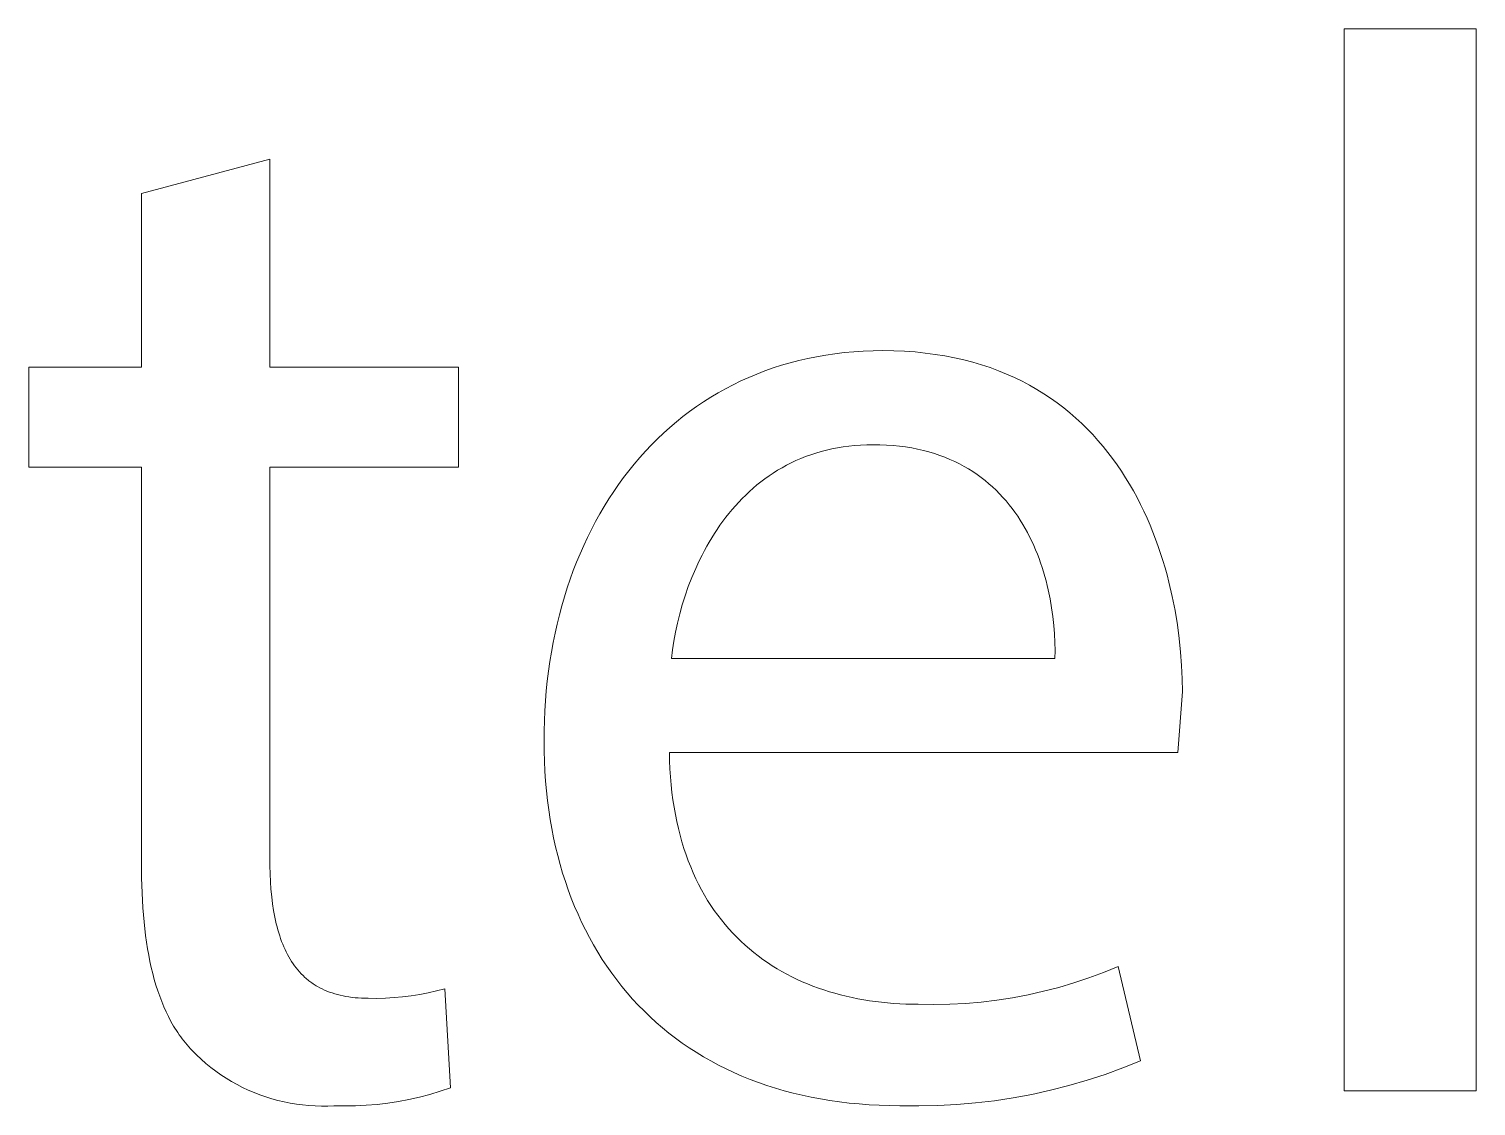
# Model space of a CAD drawing. Header units: millimetres. Extents: x -1246 to 2331, y -493 to 2006.
# Drawn here: x 1912.23 to 1946.88, y -433.3 to -407.5 of the extents above; entities that cross this region are included whole.
import ezdxf

# ---------------------------------------------------------------- set-up
doc = ezdxf.new("R2010")
doc.units = ezdxf.units.MM
doc.header["$MEASUREMENT"] = 0
doc.layers.add('Domyślny', color=7, linetype='Continuous', true_color=0x000000)

msp = doc.modelspace()

# ---------------------------------------------------------------- linework, layer by layer
at = {"layer": 'Domyślny', "color": 18, "lineweight": 15, "true_color": 0x000000}
for p, q in [((1943.72, -407.501), (1946.876, -407.501)), ((1943.72, -432.934), (1943.72, -407.501)), ((1946.876, -407.501), (1946.876, -432.934)), ((1914.925, -411.444), (1917.998, -410.622)), ((1917.998, -410.622), (1917.998, -415.602)), ((1914.925, -415.602), (1914.925, -411.444)), ((1930.876, -415.395), (1931.09, -415.351)), ((1931.09, -415.351), (1931.308, -415.314)), ((1931.308, -415.314), (1931.528, -415.281)), ((1931.528, -415.281), (1931.751, -415.255)), ((1931.751, -415.255), (1931.978, -415.234)), ((1931.978, -415.234), (1932.207, -415.219)), ((1932.207, -415.219), (1932.44, -415.21)), ((1932.44, -415.21), (1932.675, -415.207)), ((1932.675, -415.207), (1932.938, -415.211)), ((1932.938, -415.211), (1933.194, -415.222)), ((1933.194, -415.222), (1933.445, -415.239)), ((1933.445, -415.239), (1933.69, -415.264)), ((1933.69, -415.264), (1933.929, -415.295)), ((1933.929, -415.295), (1934.162, -415.333)), ((1934.162, -415.333), (1934.389, -415.377)), ((1934.389, -415.377), (1934.611, -415.428)), ((1912.232, -417.996), (1912.232, -415.602)), ((1912.232, -415.602), (1914.925, -415.602)), ((1917.998, -415.602), (1922.513, -415.602)), ((1922.513, -415.602), (1922.513, -417.996)), ((1929.657, -415.767), (1929.852, -415.692)), ((1929.852, -415.692), (1930.051, -415.622)), ((1930.051, -415.622), (1930.252, -415.557)), ((1930.252, -415.557), (1930.457, -415.498)), ((1930.457, -415.498), (1930.665, -415.443)), ((1930.665, -415.443), (1930.876, -415.395)), ((1934.611, -415.428), (1934.827, -415.484)), ((1934.827, -415.484), (1935.038, -415.546)), ((1935.038, -415.546), (1935.243, -415.614)), ((1935.243, -415.614), (1935.442, -415.688)), ((1935.442, -415.688), (1935.636, -415.767)), ((1928.909, -416.118), (1929.091, -416.023)), ((1929.091, -416.023), (1929.276, -415.933)), ((1929.276, -415.933), (1929.465, -415.848)), ((1929.465, -415.848), (1929.657, -415.767)), ((1935.636, -415.767), (1935.825, -415.851)), ((1935.825, -415.851), (1936.009, -415.941)), ((1936.009, -415.941), (1936.187, -416.035)), ((1936.187, -416.035), (1936.361, -416.134)), ((1928.383, -416.432), (1928.555, -416.323)), ((1928.555, -416.323), (1928.731, -416.218)), ((1928.731, -416.218), (1928.909, -416.118)), ((1936.361, -416.134), (1936.529, -416.238)), ((1936.529, -416.238), (1936.692, -416.347)), ((1936.692, -416.347), (1936.851, -416.459)), ((1927.889, -416.787), (1928.05, -416.664)), ((1928.05, -416.664), (1928.215, -416.546)), ((1928.215, -416.546), (1928.383, -416.432)), ((1936.851, -416.459), (1937.004, -416.576)), ((1937.004, -416.576), (1937.153, -416.697)), ((1937.153, -416.697), (1937.296, -416.822)), ((1927.425, -417.182), (1927.576, -417.046)), ((1927.576, -417.046), (1927.731, -416.914)), ((1927.731, -416.914), (1927.889, -416.787)), ((1937.296, -416.822), (1937.436, -416.951)), ((1937.436, -416.951), (1937.57, -417.083)), ((1937.57, -417.083), (1937.7, -417.218)), ((1927.134, -417.466), (1927.278, -417.322)), ((1927.278, -417.322), (1927.425, -417.182)), ((1932.437, -417.459), (1932.288, -417.461)), ((1932.601, -417.461), (1932.437, -417.459)), ((1937.7, -417.218), (1937.825, -417.357)), ((1937.825, -417.357), (1937.946, -417.499)), ((1926.725, -417.922), (1926.857, -417.766)), ((1926.857, -417.766), (1926.994, -417.614)), ((1926.994, -417.614), (1927.134, -417.466)), ((1930.708, -417.791), (1930.593, -417.841)), ((1930.826, -417.744), (1930.708, -417.791)), ((1930.947, -417.7), (1930.826, -417.744)), ((1931.069, -417.659), (1930.947, -417.7)), ((1931.195, -417.622), (1931.069, -417.659)), ((1931.322, -417.589), (1931.195, -417.622)), ((1931.453, -417.559), (1931.322, -417.589)), ((1931.586, -417.533), (1931.453, -417.559)), ((1931.721, -417.511), (1931.586, -417.533)), ((1931.859, -417.492), (1931.721, -417.511)), ((1931.999, -417.478), (1931.859, -417.492)), ((1932.143, -417.467), (1931.999, -417.478)), ((1932.288, -417.461), (1932.143, -417.467)), ((1932.762, -417.468), (1932.601, -417.461)), ((1932.918, -417.479), (1932.762, -417.468)), ((1933.071, -417.494), (1932.918, -417.479)), ((1933.22, -417.514), (1933.071, -417.494)), ((1933.365, -417.538), (1933.22, -417.514)), ((1933.507, -417.565), (1933.365, -417.538)), ((1933.645, -417.597), (1933.507, -417.565)), ((1933.779, -417.632), (1933.645, -417.597)), ((1933.91, -417.671), (1933.779, -417.632)), ((1934.037, -417.714), (1933.91, -417.671)), ((1934.161, -417.76), (1934.037, -417.714)), ((1934.281, -417.81), (1934.161, -417.76)), ((1937.946, -417.499), (1938.063, -417.644)), ((1938.063, -417.644), (1938.175, -417.791)), ((1938.175, -417.791), (1938.283, -417.942)), ((1914.925, -417.996), (1912.232, -417.996)), ((1914.925, -427.454), (1914.925, -417.996)), ((1922.513, -417.996), (1917.998, -417.996)), ((1917.998, -417.996), (1917.998, -427.347)), ((1926.47, -418.245), (1926.596, -418.082)), ((1926.596, -418.082), (1926.725, -417.922)), ((1930.052, -418.138), (1929.951, -418.205)), ((1930.155, -418.073), (1930.052, -418.138)), ((1930.261, -418.01), (1930.155, -418.073)), ((1930.369, -417.951), (1930.261, -418.01)), ((1930.48, -417.894), (1930.369, -417.951)), ((1930.593, -417.841), (1930.48, -417.894)), ((1934.398, -417.862), (1934.281, -417.81)), ((1934.512, -417.918), (1934.398, -417.862)), ((1934.622, -417.978), (1934.512, -417.918)), ((1934.729, -418.04), (1934.622, -417.978)), ((1934.833, -418.105), (1934.729, -418.04)), ((1934.933, -418.173), (1934.833, -418.105)), ((1938.283, -417.942), (1938.387, -418.095)), ((1938.387, -418.095), (1938.486, -418.25)), ((1926.231, -418.583), (1926.349, -418.412)), ((1926.349, -418.412), (1926.47, -418.245)), ((1929.662, -418.424), (1929.57, -418.502)), ((1929.756, -418.349), (1929.662, -418.424)), ((1929.852, -418.276), (1929.756, -418.349)), ((1929.951, -418.205), (1929.852, -418.276)), ((1935.03, -418.244), (1934.933, -418.173)), ((1935.124, -418.317), (1935.03, -418.244)), ((1935.216, -418.393), (1935.124, -418.317)), ((1935.304, -418.471), (1935.216, -418.393)), ((1935.389, -418.552), (1935.304, -418.471)), ((1938.486, -418.25), (1938.582, -418.407)), ((1938.582, -418.407), (1938.673, -418.566)), ((1926.007, -418.936), (1926.117, -418.758)), ((1926.117, -418.758), (1926.231, -418.583)), ((1929.225, -418.834), (1929.145, -418.922)), ((1929.308, -418.748), (1929.225, -418.834)), ((1929.393, -418.664), (1929.308, -418.748)), ((1929.48, -418.581), (1929.393, -418.664)), ((1929.57, -418.502), (1929.48, -418.581)), ((1935.471, -418.635), (1935.389, -418.552)), ((1935.55, -418.72), (1935.471, -418.635)), ((1935.626, -418.807), (1935.55, -418.72)), ((1935.699, -418.896), (1935.626, -418.807)), ((1938.673, -418.566), (1938.761, -418.727)), ((1938.761, -418.727), (1938.844, -418.89)), ((1925.798, -419.302), (1925.9, -419.117)), ((1925.9, -419.117), (1926.007, -418.936)), ((1928.99, -419.104), (1928.917, -419.198)), ((1929.067, -419.012), (1928.99, -419.104)), ((1929.145, -418.922), (1929.067, -419.012)), ((1935.77, -418.987), (1935.699, -418.896)), ((1935.838, -419.079), (1935.77, -418.987)), ((1935.903, -419.174), (1935.838, -419.079)), ((1935.966, -419.269), (1935.903, -419.174)), ((1938.844, -418.89), (1938.924, -419.055)), ((1938.924, -419.055), (1939, -419.221)), ((1925.604, -419.681), (1925.699, -419.489)), ((1925.699, -419.489), (1925.798, -419.302)), ((1928.708, -419.488), (1928.642, -419.587)), ((1928.775, -419.39), (1928.708, -419.488)), ((1928.845, -419.293), (1928.775, -419.39)), ((1928.917, -419.198), (1928.845, -419.293)), ((1936.025, -419.367), (1935.966, -419.269)), ((1936.083, -419.465), (1936.025, -419.367)), ((1936.137, -419.565), (1936.083, -419.465)), ((1939, -419.221), (1939.072, -419.388)), ((1939.072, -419.388), (1939.141, -419.556)), ((1925.427, -420.072), (1925.514, -419.875)), ((1925.514, -419.875), (1925.604, -419.681)), ((1928.518, -419.79), (1928.459, -419.893)), ((1928.579, -419.688), (1928.518, -419.79)), ((1928.642, -419.587), (1928.579, -419.688)), ((1936.189, -419.666), (1936.137, -419.565)), ((1936.239, -419.769), (1936.189, -419.666)), ((1936.286, -419.872), (1936.239, -419.769)), ((1936.331, -419.976), (1936.286, -419.872)), ((1939.141, -419.556), (1939.205, -419.725)), ((1939.205, -419.725), (1939.267, -419.895)), ((1925.344, -420.273), (1925.427, -420.072)), ((1928.294, -420.208), (1928.243, -420.314)), ((1928.347, -420.102), (1928.294, -420.208)), ((1928.402, -419.997), (1928.347, -420.102)), ((1928.459, -419.893), (1928.402, -419.997)), ((1936.374, -420.081), (1936.331, -419.976)), ((1936.414, -420.186), (1936.374, -420.081)), ((1936.452, -420.292), (1936.414, -420.186)), ((1939.267, -419.895), (1939.325, -420.065)), ((1939.325, -420.065), (1939.379, -420.236)), ((1925.191, -420.682), (1925.265, -420.476)), ((1925.265, -420.476), (1925.344, -420.273)), ((1928.194, -420.422), (1928.102, -420.638)), ((1928.243, -420.314), (1928.194, -420.422)), ((1936.488, -420.399), (1936.452, -420.292)), ((1936.521, -420.506), (1936.488, -420.399)), ((1936.553, -420.613), (1936.521, -420.506)), ((1939.379, -420.236), (1939.43, -420.408)), ((1939.43, -420.408), (1939.478, -420.579)), ((1925.053, -421.103), (1925.12, -420.891)), ((1925.12, -420.891), (1925.191, -420.682)), ((1928.018, -420.856), (1927.941, -421.075)), ((1928.102, -420.638), (1928.018, -420.856)), ((1936.582, -420.721), (1936.553, -420.613)), ((1936.609, -420.829), (1936.582, -420.721)), ((1936.634, -420.936), (1936.609, -420.829)), ((1939.478, -420.579), (1939.523, -420.75)), ((1939.523, -420.75), (1939.602, -421.093)), ((1924.991, -421.317), (1925.053, -421.103)), ((1927.941, -421.075), (1927.872, -421.294)), ((1936.679, -421.151), (1936.634, -420.936)), ((1936.716, -421.365), (1936.679, -421.151)), ((1939.602, -421.093), (1939.67, -421.433)), ((1924.878, -421.754), (1924.933, -421.534)), ((1924.933, -421.534), (1924.991, -421.317)), ((1927.811, -421.513), (1927.757, -421.732)), ((1927.872, -421.294), (1927.811, -421.513)), ((1936.746, -421.577), (1936.716, -421.365)), ((1936.768, -421.786), (1936.746, -421.577)), ((1939.67, -421.433), (1939.726, -421.77)), ((1924.829, -421.975), (1924.878, -421.754)), ((1927.71, -421.948), (1927.671, -422.162)), ((1927.757, -421.732), (1927.71, -421.948)), ((1936.784, -421.992), (1936.768, -421.786)), ((1939.726, -421.77), (1939.77, -422.103)), ((1924.741, -422.426), (1924.783, -422.2)), ((1924.783, -422.2), (1924.829, -421.975)), ((1927.671, -422.162), (1927.638, -422.373)), ((1936.794, -422.194), (1936.784, -421.992)), ((1936.798, -422.39), (1936.794, -422.194)), ((1939.77, -422.103), (1939.804, -422.431)), ((1924.671, -422.886), (1924.704, -422.655)), ((1924.704, -422.655), (1924.741, -422.426)), ((1927.638, -422.373), (1927.612, -422.581)), ((1927.612, -422.581), (1936.796, -422.581)), ((1936.796, -422.581), (1936.798, -422.39)), ((1939.804, -422.431), (1939.828, -422.751)), ((1924.642, -423.119), (1924.671, -422.886)), ((1939.828, -422.751), (1939.841, -423.064)), ((1924.618, -423.354), (1924.642, -423.119)), ((1939.841, -423.064), (1939.846, -423.367)), ((1924.583, -423.831), (1924.598, -423.592)), ((1924.598, -423.592), (1924.618, -423.354)), ((1939.846, -423.367), (1939.739, -424.832)), ((1924.572, -424.071), (1924.583, -423.831)), ((1924.563, -424.558), (1924.565, -424.314)), ((1924.565, -424.314), (1924.572, -424.071)), ((1924.565, -424.802), (1924.563, -424.558)), ((1924.572, -425.042), (1924.565, -424.802)), ((1924.584, -425.281), (1924.572, -425.042)), ((1927.565, -424.832), (1927.569, -425.03)), ((1939.739, -424.832), (1927.565, -424.832)), ((1927.569, -425.03), (1927.578, -425.225)), ((1924.6, -425.516), (1924.584, -425.281)), ((1927.578, -425.225), (1927.59, -425.416)), ((1927.59, -425.416), (1927.606, -425.603)), ((1924.62, -425.749), (1924.6, -425.516)), ((1924.646, -425.979), (1924.62, -425.749)), ((1927.606, -425.603), (1927.626, -425.786)), ((1924.675, -426.207), (1924.646, -425.979)), ((1927.626, -425.786), (1927.65, -425.966)), ((1927.65, -425.966), (1927.677, -426.143)), ((1924.71, -426.432), (1924.675, -426.207)), ((1924.748, -426.653), (1924.71, -426.432)), ((1927.677, -426.143), (1927.708, -426.316)), ((1927.708, -426.316), (1927.742, -426.485)), ((1924.792, -426.872), (1924.748, -426.653)), ((1927.742, -426.485), (1927.779, -426.651)), ((1927.779, -426.651), (1927.82, -426.813)), ((1927.82, -426.813), (1927.865, -426.972)), ((1924.839, -427.088), (1924.792, -426.872)), ((1924.891, -427.302), (1924.839, -427.088)), ((1927.865, -426.972), (1927.912, -427.128)), ((1927.912, -427.128), (1927.963, -427.28)), ((1914.928, -427.83), (1914.925, -427.454)), ((1917.998, -427.347), (1918, -427.545)), ((1924.948, -427.512), (1924.891, -427.302)), ((1927.963, -427.28), (1928.017, -427.428)), ((1928.017, -427.428), (1928.075, -427.573)), ((1914.94, -428.195), (1914.928, -427.83)), ((1918, -427.545), (1918.005, -427.738)), ((1918.005, -427.738), (1918.014, -427.926)), ((1925.009, -427.719), (1924.948, -427.512)), ((1925.074, -427.923), (1925.009, -427.719)), ((1928.075, -427.573), (1928.135, -427.715)), ((1928.135, -427.715), (1928.198, -427.853)), ((1914.96, -428.548), (1914.94, -428.195)), ((1918.014, -427.926), (1918.027, -428.107)), ((1918.027, -428.107), (1918.044, -428.284)), ((1925.143, -428.124), (1925.074, -427.923)), ((1925.217, -428.322), (1925.143, -428.124)), ((1928.198, -427.853), (1928.265, -427.988)), ((1928.265, -427.988), (1928.334, -428.12)), ((1928.334, -428.12), (1928.406, -428.248)), ((1918.044, -428.284), (1918.065, -428.454)), ((1918.065, -428.454), (1918.091, -428.619)), ((1925.295, -428.516), (1925.217, -428.322)), ((1925.377, -428.707), (1925.295, -428.516)), ((1928.406, -428.248), (1928.481, -428.373)), ((1928.481, -428.373), (1928.559, -428.495)), ((1928.559, -428.495), (1928.64, -428.614)), ((1914.989, -428.888), (1914.96, -428.548)), ((1915.026, -429.217), (1914.989, -428.888)), ((1918.091, -428.619), (1918.12, -428.778)), ((1918.12, -428.778), (1918.137, -428.856)), ((1918.137, -428.856), (1918.154, -428.932)), ((1925.463, -428.895), (1925.377, -428.707)), ((1928.64, -428.614), (1928.723, -428.729)), ((1928.723, -428.729), (1928.809, -428.841)), ((1928.809, -428.841), (1928.897, -428.949)), ((1915.049, -429.376), (1915.026, -429.217)), ((1918.154, -428.932), (1918.173, -429.006)), ((1918.173, -429.006), (1918.192, -429.079)), ((1918.192, -429.079), (1918.213, -429.15)), ((1918.213, -429.15), (1918.235, -429.22)), ((1918.235, -429.22), (1918.258, -429.289)), ((1925.554, -429.08), (1925.463, -428.895)), ((1925.649, -429.262), (1925.554, -429.08)), ((1928.897, -428.949), (1928.988, -429.055)), ((1928.988, -429.055), (1929.082, -429.157)), ((1929.082, -429.157), (1929.178, -429.256)), ((1915.073, -429.533), (1915.049, -429.376)), ((1915.101, -429.686), (1915.073, -429.533)), ((1918.258, -429.289), (1918.282, -429.356)), ((1918.282, -429.356), (1918.308, -429.421)), ((1918.308, -429.421), (1918.335, -429.485)), ((1918.335, -429.485), (1918.363, -429.548)), ((1918.363, -429.548), (1918.392, -429.609)), ((1925.747, -429.439), (1925.649, -429.262)), ((1925.85, -429.614), (1925.747, -429.439)), ((1929.178, -429.256), (1929.276, -429.352)), ((1929.276, -429.352), (1929.377, -429.445)), ((1929.377, -429.445), (1929.48, -429.535)), ((1929.48, -429.535), (1929.585, -429.622)), ((1915.13, -429.836), (1915.101, -429.686)), ((1915.162, -429.983), (1915.13, -429.836)), ((1918.392, -429.609), (1918.422, -429.668)), ((1918.422, -429.668), (1918.454, -429.726)), ((1918.454, -429.726), (1918.486, -429.782)), ((1918.486, -429.782), (1918.521, -429.837)), ((1918.521, -429.837), (1918.556, -429.89)), ((1918.556, -429.89), (1918.593, -429.941)), ((1925.958, -429.785), (1925.85, -429.614)), ((1926.069, -429.952), (1925.958, -429.785)), ((1929.585, -429.622), (1929.692, -429.705)), ((1929.692, -429.705), (1929.801, -429.786)), ((1929.801, -429.786), (1929.913, -429.863)), ((1929.913, -429.863), (1930.026, -429.937)), ((1915.197, -430.127), (1915.162, -429.983)), ((1915.234, -430.267), (1915.197, -430.127)), ((1915.274, -430.405), (1915.234, -430.267)), ((1918.593, -429.941), (1918.631, -429.991)), ((1918.631, -429.991), (1918.67, -430.04)), ((1918.67, -430.04), (1918.711, -430.086)), ((1918.711, -430.086), (1918.753, -430.131)), ((1918.753, -430.131), (1918.796, -430.175)), ((1918.796, -430.175), (1918.841, -430.217)), ((1918.841, -430.217), (1918.864, -430.237)), ((1918.864, -430.237), (1918.887, -430.257)), ((1918.887, -430.257), (1918.91, -430.277)), ((1918.91, -430.277), (1918.934, -430.296)), ((1926.184, -430.116), (1926.069, -429.952)), ((1926.303, -430.277), (1926.184, -430.116)), ((1926.426, -430.433), (1926.303, -430.277)), ((1930.026, -429.937), (1930.142, -430.009)), ((1930.142, -430.009), (1930.259, -430.077)), ((1930.259, -430.077), (1930.379, -430.143)), ((1930.379, -430.143), (1930.5, -430.205)), ((1930.5, -430.205), (1930.623, -430.264)), ((1930.623, -430.264), (1930.747, -430.321)), ((1937.247, -430.349), (1937.605, -430.229)), ((1937.605, -430.229), (1937.96, -430.098)), ((1937.96, -430.098), (1938.309, -429.955)), ((1938.309, -429.955), (1938.845, -432.218)), ((1915.317, -430.539), (1915.274, -430.405)), ((1915.363, -430.669), (1915.317, -430.539)), ((1918.934, -430.296), (1918.959, -430.314)), ((1918.959, -430.314), (1918.983, -430.333)), ((1918.983, -430.333), (1919.008, -430.351)), ((1919.008, -430.351), (1919.034, -430.368)), ((1919.034, -430.368), (1919.059, -430.385)), ((1919.059, -430.385), (1919.085, -430.402)), ((1919.085, -430.402), (1919.112, -430.418)), ((1919.112, -430.418), (1919.138, -430.434)), ((1919.138, -430.434), (1919.193, -430.464)), ((1919.193, -430.464), (1919.249, -430.493)), ((1919.249, -430.493), (1919.307, -430.52)), ((1919.307, -430.52), (1919.366, -430.545)), ((1919.366, -430.545), (1919.426, -430.569)), ((1919.426, -430.569), (1919.489, -430.591)), ((1919.489, -430.591), (1919.552, -430.611)), ((1919.552, -430.611), (1919.617, -430.629)), ((1921.588, -430.625), (1921.79, -430.587)), ((1921.79, -430.587), (1921.991, -430.543)), ((1921.991, -430.543), (1922.191, -430.492)), ((1922.191, -430.492), (1922.322, -432.862)), ((1926.554, -430.586), (1926.426, -430.433)), ((1926.685, -430.735), (1926.554, -430.586)), ((1930.747, -430.321), (1930.873, -430.374)), ((1930.873, -430.374), (1931.001, -430.425)), ((1931.001, -430.425), (1931.131, -430.473)), ((1931.131, -430.473), (1931.262, -430.518)), ((1931.262, -430.518), (1931.394, -430.56)), ((1931.394, -430.56), (1931.528, -430.599)), ((1931.528, -430.599), (1931.663, -430.635)), ((1936.15, -430.634), (1936.519, -430.551)), ((1936.519, -430.551), (1936.885, -430.456)), ((1936.885, -430.456), (1937.247, -430.349)), ((1915.411, -430.796), (1915.363, -430.669)), ((1915.462, -430.92), (1915.411, -430.796)), ((1915.516, -431.041), (1915.462, -430.92)), ((1919.617, -430.629), (1919.684, -430.646)), ((1919.684, -430.646), (1919.752, -430.661)), ((1919.752, -430.661), (1919.822, -430.674)), ((1919.822, -430.674), (1919.894, -430.686)), ((1919.894, -430.686), (1919.967, -430.696)), ((1919.967, -430.696), (1920.041, -430.704)), ((1920.041, -430.704), (1920.118, -430.71)), ((1920.118, -430.71), (1920.196, -430.715)), ((1920.196, -430.715), (1920.275, -430.717)), ((1920.275, -430.717), (1920.356, -430.718)), ((1920.356, -430.718), (1920.563, -430.719)), ((1920.563, -430.719), (1920.769, -430.713)), ((1920.769, -430.713), (1920.974, -430.701)), ((1920.974, -430.701), (1921.179, -430.682)), ((1921.179, -430.682), (1921.384, -430.657)), ((1921.384, -430.657), (1921.588, -430.625)), ((1926.82, -430.881), (1926.685, -430.735)), ((1926.959, -431.022), (1926.82, -430.881)), ((1931.663, -430.635), (1931.799, -430.669)), ((1931.799, -430.669), (1931.937, -430.7)), ((1931.937, -430.7), (1932.076, -430.728)), ((1932.076, -430.728), (1932.216, -430.753)), ((1932.216, -430.753), (1932.357, -430.776)), ((1932.357, -430.776), (1932.5, -430.796)), ((1932.5, -430.796), (1932.643, -430.813)), ((1932.643, -430.813), (1932.787, -430.827)), ((1932.787, -430.827), (1932.932, -430.839)), ((1932.932, -430.839), (1933.078, -430.848)), ((1933.078, -430.848), (1933.225, -430.855)), ((1933.225, -430.855), (1933.372, -430.859)), ((1933.372, -430.859), (1933.521, -430.86)), ((1933.521, -430.86), (1933.898, -430.866)), ((1933.898, -430.866), (1934.276, -430.859)), ((1934.276, -430.859), (1934.654, -430.839)), ((1934.654, -430.839), (1935.03, -430.807)), ((1935.03, -430.807), (1935.405, -430.762)), ((1935.405, -430.762), (1935.779, -430.704)), ((1935.779, -430.704), (1936.15, -430.634)), ((1915.573, -431.158), (1915.516, -431.041)), ((1915.633, -431.272), (1915.573, -431.158)), ((1915.696, -431.382), (1915.633, -431.272)), ((1927.102, -431.16), (1926.959, -431.022)), ((1927.249, -431.294), (1927.102, -431.16)), ((1927.399, -431.424), (1927.249, -431.294)), ((1915.728, -431.436), (1915.696, -431.382)), ((1915.762, -431.488), (1915.728, -431.436)), ((1915.796, -431.541), (1915.762, -431.488)), ((1915.831, -431.592), (1915.796, -431.541)), ((1915.867, -431.642), (1915.831, -431.592)), ((1915.903, -431.691), (1915.867, -431.642)), ((1927.554, -431.55), (1927.399, -431.424)), ((1927.712, -431.671), (1927.554, -431.55)), ((1915.941, -431.74), (1915.903, -431.691)), ((1915.979, -431.787), (1915.941, -431.74)), ((1916.018, -431.834), (1915.979, -431.787)), ((1916.058, -431.88), (1916.018, -431.834)), ((1916.098, -431.925), (1916.058, -431.88)), ((1916.14, -431.969), (1916.098, -431.925)), ((1916.246, -432.075), (1916.14, -431.969)), ((1927.874, -431.789), (1927.712, -431.671)), ((1928.04, -431.903), (1927.874, -431.789)), ((1928.209, -432.012), (1928.04, -431.903)), ((1916.356, -432.178), (1916.246, -432.075)), ((1916.469, -432.277), (1916.356, -432.178)), ((1916.585, -432.372), (1916.469, -432.277)), ((1928.382, -432.118), (1928.209, -432.012)), ((1928.559, -432.219), (1928.382, -432.118)), ((1928.74, -432.316), (1928.559, -432.219)), ((1928.924, -432.408), (1928.74, -432.316)), ((1938.845, -432.218), (1938.423, -432.387)), ((1916.705, -432.463), (1916.585, -432.372)), ((1916.828, -432.55), (1916.705, -432.463)), ((1916.954, -432.632), (1916.828, -432.55)), ((1917.083, -432.71), (1916.954, -432.632)), ((1929.111, -432.496), (1928.924, -432.408)), ((1929.303, -432.58), (1929.111, -432.496)), ((1929.498, -432.659), (1929.303, -432.58)), ((1929.696, -432.734), (1929.498, -432.659)), ((1937.564, -432.682), (1937.127, -432.809)), ((1937.996, -432.541), (1937.564, -432.682)), ((1938.423, -432.387), (1937.996, -432.541)), ((1917.214, -432.783), (1917.083, -432.71)), ((1917.348, -432.852), (1917.214, -432.783)), ((1917.484, -432.916), (1917.348, -432.852)), ((1917.622, -432.976), (1917.484, -432.916)), ((1917.762, -433.03), (1917.622, -432.976)), ((1917.904, -433.08), (1917.762, -433.03)), ((1921.831, -433.019), (1921.581, -433.084)), ((1922.078, -432.945), (1921.831, -433.019)), ((1922.322, -432.862), (1922.078, -432.945)), ((1929.898, -432.804), (1929.696, -432.734)), ((1930.103, -432.87), (1929.898, -432.804)), ((1930.312, -432.931), (1930.103, -432.87)), ((1930.524, -432.988), (1930.312, -432.931)), ((1930.74, -433.039), (1930.524, -432.988)), ((1930.959, -433.086), (1930.74, -433.039)), ((1936.243, -433.019), (1935.796, -433.102)), ((1936.687, -432.921), (1936.243, -433.019)), ((1937.127, -432.809), (1936.687, -432.921)), ((1946.876, -432.934), (1943.72, -432.934)), ((1918.047, -433.125), (1917.904, -433.08)), ((1918.192, -433.164), (1918.047, -433.125)), ((1918.339, -433.199), (1918.192, -433.164)), ((1918.486, -433.229), (1918.339, -433.199)), ((1918.635, -433.253), (1918.486, -433.229)), ((1918.784, -433.272), (1918.635, -433.253)), ((1918.933, -433.287), (1918.784, -433.272)), ((1919.084, -433.296), (1918.933, -433.287)), ((1919.234, -433.299), (1919.084, -433.296)), ((1919.384, -433.298), (1919.234, -433.299)), ((1919.535, -433.291), (1919.384, -433.298)), ((1919.792, -433.296), (1919.535, -433.291)), ((1920.05, -433.293), (1919.792, -433.296)), ((1920.308, -433.28), (1920.05, -433.293)), ((1920.565, -433.259), (1920.308, -433.28)), ((1920.821, -433.228), (1920.565, -433.259)), ((1921.076, -433.189), (1920.821, -433.228)), ((1921.329, -433.141), (1921.076, -433.189)), ((1921.581, -433.084), (1921.329, -433.141)), ((1931.182, -433.129), (1930.959, -433.086)), ((1931.407, -433.166), (1931.182, -433.129)), ((1931.637, -433.199), (1931.407, -433.166)), ((1931.869, -433.226), (1931.637, -433.199)), ((1932.105, -433.249), (1931.869, -433.226)), ((1932.344, -433.267), (1932.105, -433.249)), ((1932.586, -433.28), (1932.344, -433.267)), ((1932.831, -433.287), (1932.586, -433.28)), ((1933.08, -433.29), (1932.831, -433.287)), ((1933.534, -433.296), (1933.08, -433.29)), ((1933.989, -433.287), (1933.534, -433.296)), ((1934.443, -433.263), (1933.989, -433.287)), ((1934.895, -433.224), (1934.443, -433.263)), ((1935.347, -433.17), (1934.895, -433.224)), ((1935.796, -433.102), (1935.347, -433.17))]:
    msp.add_line(p, q, dxfattribs=at)

doc.saveas('drawing.dxf')
